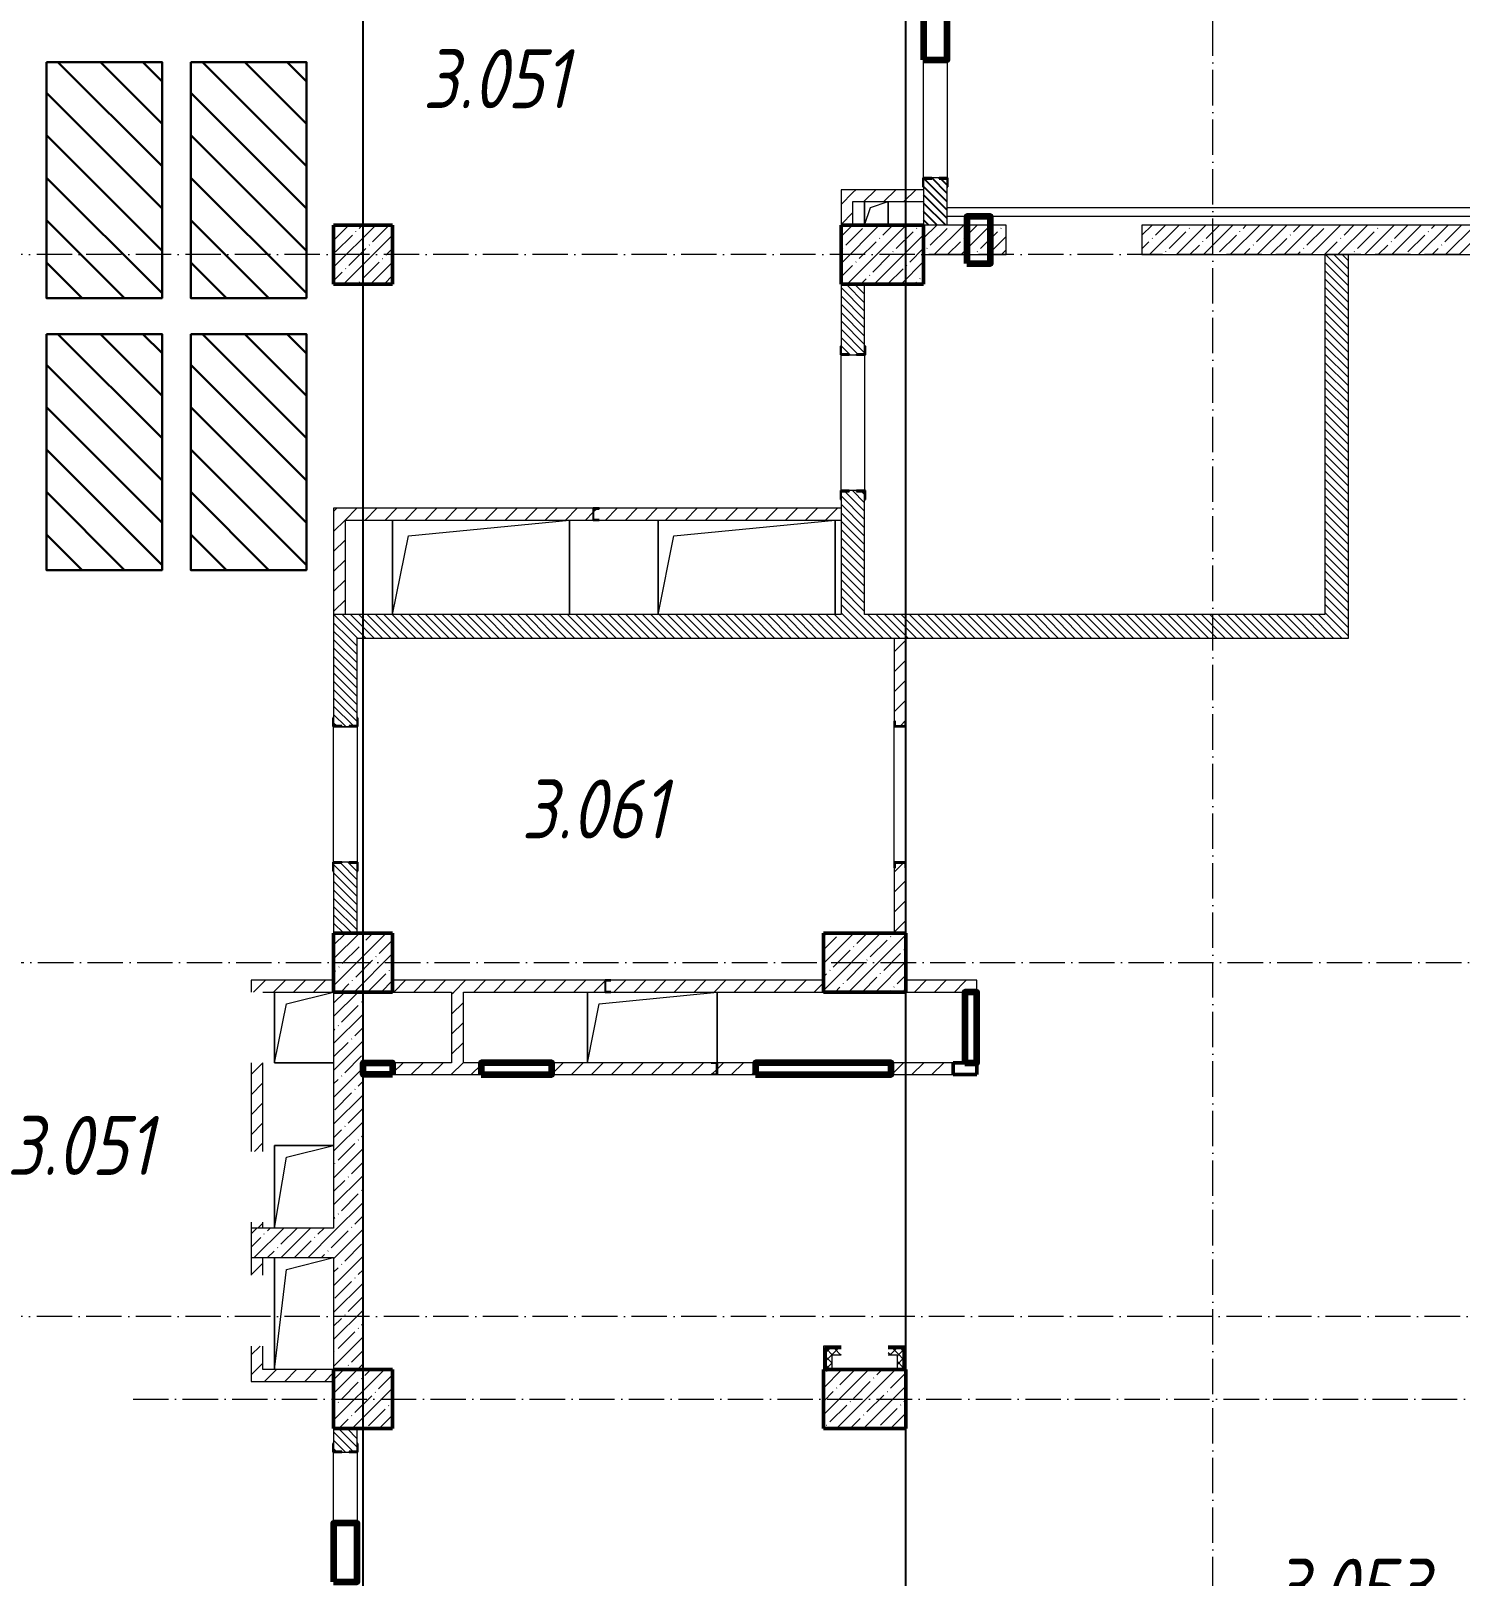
# Model space of a CAD drawing. Header units: millimetres. Extents: x -356862 to 418287, y 0 to 839748.
# Drawn here: x 149463 to 161575, y 480297 to 493393 of the extents above; entities that cross this region are included whole.
import ezdxf

# ---------------------------------------------------------------- set-up
doc = ezdxf.new("R2010")
doc.units = ezdxf.units.MM
doc.linetypes.add('50_200_ШТРИХ_1Т_ш5_п1_п1_', pattern=[700, 500, -100, 0, -100])
for name, color, linetype, lineweight in [('0) строит. леса', 20, 'Continuous', 30), ('9.7) Заделка 956 шт', 6, 'Continuous', 158), ('A-DETL-____-OTLN-4', 7, 'Continuous', 18), ('A-FLOR-____-OTLN', 7, 'Continuous', 9), ('A-GENM-____-MCUT', 7, 'Continuous', 25), ('A-GENM-____-OTLN', 7, 'Continuous', 9), ('A-GENM-____-OTLN-1', 7, 'Continuous', 25), ('A-WALL-____-MCUT-1', 7, 'Continuous', 9), ('A-WALL-____-MCUT-2', 7, 'Continuous', 50), ('A-WALL-____-MCUT-3', 7, 'Continuous', 9), ('A-WALL-____-PATT-1', 7, 'Continuous', 9), ('A-WALL-FNSH-MCUT-1', 7, 'Continuous', 9), ('I-WALL-____-OTLN', 7, 'Continuous', 9), ('S-COLS-____-MCUT', 7, 'Continuous', 50), ('S-COLS-____-OTLN', 7, 'Continuous', 9), ('S-GRID-____-OTLN-1', 7, '50_200_ШТРИХ_1Т_ш5_п1_п1_', 9), ('Марки помещений', 7, 'Continuous', 9)]:
    doc.layers.add(name, color=color, linetype=linetype, lineweight=lineweight)
doc.layers.add('A-WALL-____-PATT-3', color=9, linetype='Continuous', lineweight=9, true_color=0x808080)
doc.styles.add('ISOCPEUR_I_2', font='isocpeui.ttf', dxfattribs={"width": 0.85, "height": 2.3})
pattern_1 = [(45, (142429.06, 459015.94), (-114.04925, 114.04925), []), (45, (142543.1, 459015.94), (-114.04925, 114.04925), [201.612, -40.322, 3.353, -36.97])]
pattern_2 = [(135, (142429.057, 459015.94), (-35.35534, -35.35534), [])]
pattern_3 = [(45, (142429.06, 459015.94), (-84.8528, 84.8528), [])]
pattern_4 = [(45, (142429.057, 459015.94), (-35.35534, 35.35534), []), (135, (142429.057, 459015.94), (-35.35534, -35.35534), [])]

# ---------------------------------------------------------------- blocks, each defined once
blk = doc.blocks.new('BSC_Колонна _Прямоугольная - 500х500-25976076-АР1_План отверстий 3 этажа в осях 1-64_А-ГГ')
at = {"layer": 'S-COLS-____-OTLN'}
h = blk.add_hatch(dxfattribs=at)
h.set_pattern_fill('FP_39', color=256, style=0, pattern_type=2)
h.set_pattern_definition([(45, (-9850, -32481.04), (-114.04925, 114.04925), []), (45, (-9735.95, -32481.04), (-114.04925, 114.04925), [201.613, -40.323, 3.353, -36.97])])
h.paths.add_polyline_path([(-250, -250), (250, -250), (250, 250), (-250, 250)], flags=0)
at = {"layer": 'S-COLS-____-MCUT'}
for p, q in [((250, 250), (-250, 250)), ((-250, 250), (-250, -250)), ((250, -250), (250, 250)), ((-250, -250), (250, -250))]:
    blk.add_line(p, q, dxfattribs=at)
blk = doc.blocks.new('BSC_Колонна _Прямоугольная - 500х500-V7-АР1_План отверстий 3 этажа в осях 1-64_А-ГГ')
at = {"layer": 'S-COLS-____-OTLN'}
h = blk.add_hatch(dxfattribs=at)
h.set_pattern_fill('FP_41', color=256, style=0, pattern_type=2)
h.set_pattern_definition([(45, (-9850, -26481.04), (-114.04925, 114.04925), []), (45, (-9735.95, -26481.04), (-114.04925, 114.04925), [201.613, -40.323, 3.353, -36.97])])
h.paths.add_polyline_path([(-250, -250), (250, -250), (250, 250), (-250, 250)], flags=0)
at = {"layer": 'S-COLS-____-MCUT'}
for p, q in [((250, 250), (-250, 250)), ((-250, 250), (-250, -250)), ((250, -250), (250, 250)), ((-250, -250), (250, -250))]:
    blk.add_line(p, q, dxfattribs=at)
blk = doc.blocks.new('BSC_Колонна _Прямоугольная - 500х700-V9-АР1_План отверстий 3 этажа в осях 1-64_А-ГГ')
at = {"layer": 'S-COLS-____-OTLN'}
h = blk.add_hatch(dxfattribs=at)
h.set_pattern_fill('FP_43', color=256, style=0, pattern_type=2)
h.set_pattern_definition([(315, (-32481.04, 14250), (114.04925, 114.04925), []), (315, (-32481.04, 14135.95), (114.04925, 114.04925), [201.613, -40.323, 3.353, -36.97])])
h.paths.add_polyline_path([(-250, 350), (-250, -350), (250, -350), (250, 350)], flags=0)
at = {"layer": 'S-COLS-____-MCUT'}
for p, q in [((250, 350), (-250, 350)), ((-250, 350), (-250, -350)), ((250, -350), (250, 350)), ((-250, -350), (250, -350))]:
    blk.add_line(p, q, dxfattribs=at)
blk = doc.blocks.new('BSC_Колонна _Прямоугольная - 500х700-V10-АР1_План отверстий 3 этажа в осях 1-64_А-ГГ')
at = {"layer": 'S-COLS-____-OTLN'}
h = blk.add_hatch(dxfattribs=at)
h.set_pattern_fill('FP_44', color=256, style=0, pattern_type=2)
h.set_pattern_definition([(315, (-22781.04, 14100), (114.0493, 114.0493), []), (315, (-22781.04, 13985.95), (114.0493, 114.0493), [201.613, -40.323, 3.353, -36.97])])
h.paths.add_polyline_path([(-250, 350), (-250, -350), (250, -350), (250, 350)], flags=0)
at = {"layer": 'S-COLS-____-MCUT'}
for p, q in [((250, 350), (-250, 350)), ((-250, 350), (-250, -350)), ((250, -350), (250, 350)), ((-250, -350), (250, -350))]:
    blk.add_line(p, q, dxfattribs=at)
blk = doc.blocks.new('BSC_Колонна _Прямоугольная - 500х700-V11-АР1_План отверстий 3 этажа в осях 1-64_А-ГГ')
at = {"layer": 'S-COLS-____-OTLN'}
h = blk.add_hatch(dxfattribs=at)
h.set_pattern_fill('FP_45', color=256, style=0, pattern_type=2)
h.set_pattern_definition([(315, (-26481.04, 14100), (114.04925, 114.04925), []), (315, (-26481.04, 13985.95), (114.04925, 114.04925), [201.613, -40.323, 3.353, -36.97])])
h.paths.add_polyline_path([(-250, 350), (-250, -350), (250, -350), (250, 350)], flags=0)
at = {"layer": 'S-COLS-____-MCUT'}
for p, q in [((250, 350), (-250, 350)), ((-250, 350), (-250, -350)), ((250, -350), (250, 350)), ((-250, -350), (250, -350))]:
    blk.add_line(p, q, dxfattribs=at)
blk = doc.blocks.new('154_Стойка_СКБ_Швеллер - СМ-2180_100-28318692-АР1_План отверстий 3 этажа в осях 1-64_А-ГГ')
at = {"layer": 'A-GENM-____-MCUT'}
for p, q in [((171, 50), (125, 50)), ((125, 50), (125, -50)), ((129.5, 42.4), (171, 42.4)), ((129.5, -42.4), (129.5, 42.4)), ((171, 42.4), (171, 50)), ((125, -50), (171, -50)), ((171, -42.4), (129.5, -42.4)), ((171, -50), (171, -42.4))]:
    blk.add_line(p, q, dxfattribs=at)
blk = doc.blocks.new('154_Фахверк_СКБ_Швеллер - Тип_100_3960-28494444-АР1_План отверстий 3 этажа в осях 1-64_А-ГГ')
at = {"layer": 'A-GENM-____-MCUT'}
for p, q in [((125, 50), (175, 50)), ((125, -50), (125, 50)), ((128, 47), (128, -47)), ((175, 47), (128, 47)), ((175, 50), (175, 47)), ((175, -50), (125, -50)), ((128, -47), (175, -47)), ((175, -47), (175, -50))]:
    blk.add_line(p, q, dxfattribs=at)
blk = doc.blocks.new('154_Фахверк_СКБ_Швеллер - Тип_100_3380-28551448-АР1_План отверстий 3 этажа в осях 1-64_А-ГГ')
at = {"layer": 'A-GENM-____-MCUT'}
for p, q in [((175, 50), (125, 50)), ((125, 50), (125, -50)), ((128, 47), (175, 47)), ((128, -47), (128, 47)), ((175, 47), (175, 50)), ((125, -50), (175, -50)), ((175, -47), (128, -47)), ((175, -50), (175, -47))]:
    blk.add_line(p, q, dxfattribs=at)
blk = doc.blocks.new('154_Стойка_СКБ_Уголок - СМ-2180_200-28268025-АР1_План отверстий 3 этажа в осях 1-64_А-ГГ')
at = {"layer": 'A-GENM-____-MCUT'}
for p, q in [((125, 156), (125, 81)), ((200, 156), (125, 156)), ((131, 81), (131, 150)), ((131, 150), (200, 150)), ((200, 150), (200, 156)), ((125, 81), (131, 81)), ((131, 19), (125, 19)), ((125, 19), (125, -56)), ((131, -50), (131, 19)), ((125, -56), (200, -56)), ((200, -50), (131, -50)), ((200, -56), (200, -50))]:
    blk.add_line(p, q, dxfattribs=at)
blk = doc.blocks.new('Стойка_Влож_Полоса боковая - Полоса-V165-АР1_План отверстий 3 этажа в осях 1-64_А-ГГ')
at = {"layer": 'A-GENM-____-OTLN'}
for p, q in [((-5, 60), (0, 60)), ((-5, -60), (-5, 60)), ((0, -60), (-5, -60))]:
    blk.add_line(p, q, dxfattribs=at)
blk = doc.blocks.new('Фахверк_СКБ_Уголок - 200_3960-28268576-АР1_План отверстий 3 этажа в осях 1-64_А-ГГ')
at = {"layer": 'A-GENM-____-MCUT'}
for p, q in [((200, 156), (125, 156)), ((125, 156), (125, 81)), ((131, 81), (131, 150)), ((131, 150), (200, 150)), ((200, 150), (200, 156)), ((125, 81), (131, 81)), ((131, 19), (125, 19)), ((125, 19), (125, -56)), ((131, -50), (131, 19)), ((125, -56), (200, -56)), ((200, -50), (131, -50)), ((200, -56), (200, -50))]:
    blk.add_line(p, q, dxfattribs=at)
blk = doc.blocks.new('154_Фахверк_СКБ_Швеллер - Тип_100_3960-28318856-АР1_План отверстий 3 этажа в осях 1-64_А-ГГ')
at = {"layer": 'A-GENM-____-MCUT'}
for p, q in [((175, 50), (125, 50)), ((125, 50), (125, -50)), ((128, 47), (175, 47)), ((128, -47), (128, 47)), ((175, 47), (175, 50)), ((125, -50), (175, -50)), ((175, -47), (128, -47)), ((175, -50), (175, -47))]:
    blk.add_line(p, q, dxfattribs=at)
blk = doc.blocks.new('AR_Отверстие прямоугольное _в плите_ - AR_Отверстие прямоугольное _в плите_-30552824-АР1_План отверстий 3 этажа в осях 1-64_А-ГГ')
at = {"layer": 'A-GENM-____-OTLN'}
for p, q in [((250, 350), (-250, 350)), ((-250, 350), (-250, -350)), ((-150, 250), (250, 350)), ((-250, -350), (-150, 250))]:
    blk.add_line(p, q, dxfattribs=at)
blk = doc.blocks.new('AR_Отверстие прямоугольное _в плите_ - AR_Отверстие прямоугольное _в плите_-30552826-АР1_План отверстий 3 этажа в осях 1-64_А-ГГ')
at = {"layer": 'A-GENM-____-OTLN'}
for p, q in [((-250, 475), (-250, -475)), ((-150, 375), (250, 475)), ((-250, -475), (-150, 375))]:
    blk.add_line(p, q, dxfattribs=at)
blk = doc.blocks.new('AR_Отверстие прямоугольное _в плите_ - AR_Отверстие прямоугольное _в плите_-V202-АР1_План отверстий 3 этажа в осях 1-64_А-ГГ')
at = {"layer": 'A-GENM-____-OTLN'}
for p, q in [((-100, 100), (-100, -100)), ((-100, -100), (-50, 50)), ((-50, 50), (100, 100)), ((100, -100), (100, 100))]:
    blk.add_line(p, q, dxfattribs=at)
blk = doc.blocks.new('AR_Отверстие прямоугольное _в плите_ - AR_Отверстие прямоугольное _в плите_-30552682-АР1_План отверстий 3 этажа в осях 1-64_А-ГГ')
at = {"layer": 'A-GENM-____-OTLN'}
for p, q in [((-550, 300), (-550, -300)), ((-450, 200), (550, 300)), ((550, -300), (550, 300)), ((-550, -300), (-450, 200))]:
    blk.add_line(p, q, dxfattribs=at)
blk = doc.blocks.new('AR_Отверстие прямоугольное _в плите_ - AR_Отверстие прямоугольное _в плите_-30552698-АР1_План отверстий 3 этажа в осях 1-64_А-ГГ')
at = {"layer": 'A-GENM-____-OTLN'}
for p, q in [((-250, 300), (-250, -300)), ((-150, 200), (250, 300)), ((-250, -300), (-150, 200)), ((-250, -300), (250, -300))]:
    blk.add_line(p, q, dxfattribs=at)
blk = doc.blocks.new('AR_Отверстие прямоугольное _в плите_ - AR_Отверстие прямоугольное _в плите_-30552723-АР1_План отверстий 3 этажа в осях 1-64_А-ГГ')
at = {"layer": 'A-GENM-____-OTLN'}
for p, q in [((-750, 400), (-750, -400)), ((-617, 267), (750, 400)), ((750, -400), (750, 400)), ((-750, -400), (-617, 267))]:
    blk.add_line(p, q, dxfattribs=at)
blk = doc.blocks.new('BSC_Колонна _Прямоугольная1 - 200х100 _металл_-V219-АР1_План отверстий 3 этажа в осях 1-64_А-ГГ')
at = {"layer": 'S-COLS-____-MCUT'}
for p, q in [((0, 50), (-100, 50)), ((-100, 50), (-100, -50)), ((100, -50), (100, 50)), ((-100, -50), (100, -50))]:
    blk.add_line(p, q, dxfattribs=at)

msp = doc.modelspace()

# ---------------------------------------------------------------- hatches: boundary and pattern name
h = msp.add_hatch()
h.set_pattern_fill('FP_6', color=256, style=0, pattern_type=2)
h.set_pattern_definition(pattern_2)
h.paths.add_polyline_path([(157029.0567, 491746.983), (157229.0567, 491746.983), (157229.0567, 492140.983), (157160.0567, 492140.983), (157160.0567, 492146.983), (157098.0567, 492146.983), (157098.0567, 492140.983), (157029.0567, 492140.983), (157029.0567, 492071.983)], flags=0)
h.paths.add_polyline_path([(157160.0567, 493846.983), (157160.0567, 493852.983), (157229.0567, 493852.983), (157229.0567, 500196.983), (157029.0567, 500196.983), (157029.2457, 493852.983), (157098.0567, 493852.983), (157098.0567, 493846.983)], flags=0)
at = {"layer": '0) строит. леса'}
h = msp.add_hatch(dxfattribs=at)
h.set_pattern_fill('ANSI31', color=256, scale=80, angle=-90)
h.set_pattern_definition([(315, (295612.78, 492688.5), (179.60512, 179.60512), [])])
h.paths.add_polyline_path([(149594.2786, 493128.7338), (149594.2786, 491128.7338), (150574.2786, 491128.7338), (150574.2786, 493128.7338)])
h = msp.add_hatch(dxfattribs=at)
h.set_pattern_fill('ANSI31', color=256, scale=80, angle=-90)
h.set_pattern_definition([(315, (296836.9, 492688.5), (179.60512, 179.60512), [])])
h.paths.add_polyline_path([(150818.4136, 493128.7338), (150818.4136, 491128.7338), (151798.4136, 491128.7338), (151798.4136, 493128.7338)])
h = msp.add_hatch(dxfattribs=at)
h.set_pattern_fill('ANSI31', color=256, scale=80, angle=-90)
h.set_pattern_definition([(315, (295612.78, 490383.6), (179.60512, 179.60512), [])])
h.paths.add_polyline_path([(149594.2786, 490823.8287), (149594.2786, 488823.8287), (150574.2786, 488823.8287), (150574.2786, 490823.8287)])
h = msp.add_hatch(dxfattribs=at)
h.set_pattern_fill('ANSI31', color=256, scale=80, angle=-90)
h.set_pattern_definition([(315, (296836.9, 490383.6), (179.60512, 179.60512), [])])
h.paths.add_polyline_path([(150818.4136, 490823.8287), (150818.4136, 488823.8287), (151798.4136, 488823.8287), (151798.4136, 490823.8287)])
at = {"layer": 'A-WALL-____-PATT-1'}
h = msp.add_hatch(dxfattribs=at)
h.set_pattern_fill('FP_4', color=256, style=0, pattern_type=2)
h.set_pattern_definition(pattern_3)
h.paths.add_polyline_path([(156429.0567, 491746.983), (156429.0567, 492046.983), (156329.0567, 492046.983), (156329.0567, 491746.983)], flags=0)
h = msp.add_hatch(dxfattribs=at)
h.set_pattern_fill('FP_4', color=256, style=0, pattern_type=2)
h.set_pattern_definition(pattern_3)
h.paths.add_polyline_path([(157029.0567, 491946.983), (157029.0567, 492046.983), (156429.0567, 492046.983), (156429.0567, 491946.983), (156555.0941, 491946.983)], flags=0)
h = msp.add_hatch(dxfattribs=at)
h.set_pattern_fill('FP_38', color=256, style=0, pattern_type=2)
h.set_pattern_definition(pattern_1)
h.paths.add_polyline_path([(165279.0567, 491496.983), (165279.0567, 491746.983), (158879.0567, 491746.983), (158879.0567, 491496.983), (163624.9513, 491496.983)], flags=0)
h.paths.add_polyline_path([(157729.0567, 491496.983), (157729.0567, 491746.983), (157029.0567, 491746.983), (157029.0567, 491496.983)], flags=0)
h = msp.add_hatch(dxfattribs=at)
h.set_pattern_fill('FP_6', color=256, style=0, pattern_type=2)
h.set_pattern_definition(pattern_2)
h.paths.add_polyline_path([(160629.0567, 488446.983), (160629.0567, 491496.983), (160429.0567, 491496.983), (160429.0567, 488446.983)], flags=0)
h = msp.add_hatch(dxfattribs=at)
h.set_pattern_fill('FP_6', color=256, style=0, pattern_type=2)
h.set_pattern_definition(pattern_2)
h.paths.add_polyline_path([(156460.0567, 488446.983), (156529.0567, 488446.983), (156527.9139, 489490.983), (156460.0567, 489490.983), (156460.0567, 489496.983), (156398.0567, 489496.983), (156398.0567, 489490.983), (156329.0567, 489490.983), (156329.0567, 488446.983)], flags=0)
h.paths.add_polyline_path([(156398.0567, 490646.983), (156460.0567, 490646.983), (156460.0567, 490652.983), (156529.0567, 490652.983), (156529.0567, 491246.983), (156329.0567, 491246.983), (156329.0567, 490652.983), (156398.0567, 490652.983)], flags=0)
h = msp.add_hatch(dxfattribs=at)
h.set_pattern_fill('FP_4', color=256, style=0, pattern_type=2)
h.set_pattern_definition(pattern_3)
h.paths.add_polyline_path([(153020.1656, 489246.983), (154229.0567, 489246.983), (154229.0567, 489346.983), (152029.0567, 489346.983), (152029.0567, 489246.983), (152129.0567, 489246.983)], flags=0)
h.paths.add_polyline_path([(154787.6298, 489246.983), (156329.0567, 489246.983), (156329.0567, 489346.983), (154279.0567, 489346.983), (154279.0567, 489343.983), (154232.0567, 489343.983), (154232.0567, 489249.983), (154279.0567, 489249.983), (154279.0567, 489246.983)], flags=0)
h = msp.add_hatch(dxfattribs=at)
h.set_pattern_fill('FP_4', color=256, style=0, pattern_type=2)
h.set_pattern_definition(pattern_3)
h.paths.add_polyline_path([(152129.0567, 488446.983), (152129.0567, 489246.983), (152029.0567, 489246.983), (152029.0567, 488446.983)], flags=0)
h = msp.add_hatch(dxfattribs=at)
h.set_pattern_fill('FP_6', color=256, style=0, pattern_type=2)
h.set_pattern_definition(pattern_2)
h.paths.add_polyline_path([(160629.0567, 488246.983), (160629.0567, 488446.983), (152029.0567, 488446.983), (152029.0567, 488246.983), (160090.0227, 488246.983)], flags=0)
h = msp.add_hatch(dxfattribs=at)
h.set_pattern_fill('FP_6', color=256, style=0, pattern_type=2)
h.set_pattern_definition(pattern_2)
h.paths.add_polyline_path([(152029.0567, 485746.983), (152229.0567, 485746.983), (152229.0567, 486340.983), (152160.0567, 486340.983), (152160.0567, 486346.983), (152098.0567, 486346.983), (152098.0567, 486340.983), (152029.0567, 486340.983), (152029.0567, 486271.983)], flags=0)
h.paths.add_polyline_path([(152160.0567, 487496.983), (152160.0567, 487502.983), (152229.0567, 487502.983), (152229.0567, 488246.983), (152029.0567, 488246.983), (152029.0567, 487502.983), (152098.0567, 487502.983), (152098.0567, 487496.983)], flags=0)
h = msp.add_hatch(dxfattribs=at)
h.set_pattern_fill('FP_4', color=256, style=0, pattern_type=2)
h.set_pattern_definition(pattern_3)
h.paths.add_polyline_path([(156871.4567, 485746.983), (156879.0567, 485746.983), (156879.0567, 486300.983), (156871.4567, 486301.383), (156871.4567, 486342.483), (156786.6567, 486342.483), (156786.6567, 486300.983), (156779.0567, 486300.983), (156779.0567, 485746.983)], flags=0)
h.paths.add_polyline_path([(156871.4567, 487501.483), (156871.4567, 487542.983), (156879.0567, 487542.983), (156879.0567, 488246.983), (156779.0567, 488246.983), (156779.0567, 487542.983), (156786.6567, 487542.983), (156786.6567, 487501.483)], flags=0)
h = msp.add_hatch(dxfattribs=at)
h.set_pattern_fill('FP_4', color=256, style=0, pattern_type=2)
h.set_pattern_definition(pattern_3)
h.paths.add_polyline_path([(151329.0567, 483246.983), (151429.0567, 483246.983), (151429.0567, 483296.983), (151329.0567, 483296.983)], flags=0)
h.paths.add_polyline_path([(151429.0567, 483896.983), (151429.0567, 484646.983), (151329.0567, 484646.983), (151329.0567, 483896.983), (151361.5567, 483896.983)], flags=0)
h.paths.add_polyline_path([(151329.0567, 485246.983), (151429.0567, 485246.983), (151429.0567, 485346.983), (151329.0567, 485346.983)], flags=0)
h = msp.add_hatch(dxfattribs=at)
h.set_pattern_fill('FP_4', color=256, style=0, pattern_type=2)
h.set_pattern_definition(pattern_3)
h.paths.add_polyline_path([(152029.0567, 485246.983), (152029.0567, 485346.983), (151429.0567, 485346.983), (151429.0567, 485246.983)], flags=0)
h = msp.add_hatch(dxfattribs=at)
h.set_pattern_fill('FP_38', color=256, style=0, pattern_type=2)
h.set_pattern_definition(pattern_1)
h.paths.add_polyline_path([(152029.0567, 482046.983), (152279.0567, 482046.983), (152279.0567, 485246.983), (152029.0567, 485246.983), (152029.0567, 482996.983)], flags=0)
h = msp.add_hatch(dxfattribs=at)
h.set_pattern_fill('FP_4', color=256, style=0, pattern_type=2)
h.set_pattern_definition(pattern_3)
h.paths.add_polyline_path([(156179.0567, 485246.983), (156179.0567, 485346.983), (154379.0567, 485346.983), (154379.0567, 485343.983), (154332.0567, 485343.983), (154332.0567, 485249.983), (154379.0567, 485249.983), (154379.0567, 485246.983)], flags=0)
h.paths.add_polyline_path([(153129.0567, 485246.983), (154329.0567, 485246.983), (154329.0567, 485346.983), (152529.0567, 485346.983), (152529.0567, 485246.983), (153029.0567, 485246.983)], flags=0)
h = msp.add_hatch(dxfattribs=at)
h.set_pattern_fill('FP_4', color=256, style=0, pattern_type=2)
h.set_pattern_definition(pattern_3)
h.paths.add_polyline_path([(153129.0567, 484646.983), (153129.0567, 485246.983), (153029.0567, 485246.983), (153029.0567, 484646.983)], flags=0)
h = msp.add_hatch(dxfattribs=at)
h.set_pattern_fill('FP_4', color=256, style=0, pattern_type=2)
h.set_pattern_definition(pattern_3)
h.paths.add_polyline_path([(157379.0567, 485246.983), (157379.0567, 485346.983), (156879.0567, 485346.983), (156879.0567, 485246.983)], flags=0)
h = msp.add_hatch(dxfattribs=at)
h.set_pattern_fill('FP_4', color=256, style=0, pattern_type=2)
h.set_pattern_definition(pattern_3)
h.paths.add_polyline_path([(157479.0567, 485246.983), (157479.0567, 485346.983), (157379.0567, 485346.983), (157379.0567, 485246.983), (157464.771, 485246.983)], flags=0)
h = msp.add_hatch(dxfattribs=at)
h.set_pattern_fill('FP_4', color=256, style=0, pattern_type=2)
h.set_pattern_definition(pattern_3)
h.paths.add_polyline_path([(157279.0567, 484546.983), (157279.0567, 484646.983), (156754.0567, 484646.983), (156754.0567, 484546.983)], flags=0)
h.paths.add_polyline_path([(155279.0567, 484546.983), (155604.0567, 484546.983), (155604.0567, 484646.983), (155279.0567, 484646.983), (155279.0567, 484549.983)], flags=0)
h.paths.add_polyline_path([(155229.0567, 484546.983), (155229.0567, 484549.983), (155276.0567, 484549.983), (155276.0567, 484643.983), (155229.0567, 484643.983), (155229.0567, 484646.983), (153879.0567, 484646.983), (153879.0567, 484546.983)], flags=0)
h.paths.add_polyline_path([(152529.0567, 484546.983), (153279.0567, 484546.983), (153279.0567, 484646.983), (152529.0567, 484646.983), (152529.0567, 484576.3947)], flags=0)
h = msp.add_hatch(dxfattribs=at)
h.set_pattern_fill('FP_38', color=256, style=0, pattern_type=2)
h.set_pattern_definition(pattern_1)
h.paths.add_polyline_path([(152029.0567, 482996.983), (152029.0567, 483246.983), (151329.0567, 483246.983), (151329.0567, 482996.983)], flags=0)
h = msp.add_hatch(dxfattribs=at)
h.set_pattern_fill('FP_4', color=256, style=0, pattern_type=2)
h.set_pattern_definition(pattern_3)
h.paths.add_polyline_path([(151329.0567, 482046.983), (151429.0567, 482046.983), (151429.0567, 482246.983), (151329.0567, 482246.983)], flags=0)
h.paths.add_polyline_path([(151329.0567, 482846.983), (151429.0567, 482846.983), (151429.0567, 482996.983), (151329.0567, 482996.983)], flags=0)
h = msp.add_hatch(dxfattribs=at)
h.set_pattern_fill('FP_4', color=256, style=0, pattern_type=2)
h.set_pattern_definition(pattern_3)
h.paths.add_polyline_path([(152029.0567, 481946.983), (152029.0567, 482046.983), (151329.0567, 482046.983), (151329.0567, 481946.983)], flags=0)
h = msp.add_hatch(dxfattribs=at)
h.set_pattern_fill('FP_6', color=256, style=0, pattern_type=2)
h.set_pattern_definition(pattern_2)
h.paths.add_polyline_path([(152229.0567, 476746.983), (152229.0567, 477396.983), (152029.0567, 477396.983), (152029.0567, 476746.983)], flags=0)
h.paths.add_polyline_path([(152173.8843, 477546.983), (152229.0567, 477546.983), (152229.0567, 477846.983), (152029.0567, 477846.983), (152029.0567, 477546.983)], flags=0)
h.paths.add_polyline_path([(152229.0567, 478096.983), (152229.0567, 479640.983), (152160.0567, 479640.983), (152160.0567, 479646.983), (152098.0567, 479646.983), (152098.0567, 479640.983), (152029.0567, 479640.983), (152029.0567, 478096.983), (152135.9533, 478096.983)], flags=0)
h.paths.add_polyline_path([(152098.0567, 481346.983), (152160.0567, 481346.983), (152160.0567, 481352.983), (152229.0567, 481352.983), (152229.0567, 481546.983), (152029.0567, 481546.983), (152029.0567, 481352.983), (152098.0567, 481352.983)], flags=0)
at = {"layer": 'A-WALL-____-PATT-3'}
h = msp.add_hatch(dxfattribs=at)
h.set_pattern_fill('FP_7', color=256, style=0, pattern_type=2)
h.set_pattern_definition(pattern_4)
h.paths.add_polyline_path([(156854.0567, 482171.983), (156854.0567, 482221.983), (156729.0567, 482221.983), (156729.0567, 482171.983), (156804.0567, 482171.983)], flags=0)
h.paths.add_polyline_path([(156329.0567, 482171.983), (156329.0567, 482221.983), (156204.0567, 482221.983), (156204.0567, 482171.983), (156254.0567, 482171.983)], flags=0)
h = msp.add_hatch(dxfattribs=at)
h.set_pattern_fill('FP_7', color=256, style=0, pattern_type=2)
h.set_pattern_definition(pattern_4)
h.paths.add_polyline_path([(156254.0567, 482046.983), (156254.0567, 482171.983), (156204.0567, 482171.983), (156204.0567, 482046.983)], flags=0)
h = msp.add_hatch(dxfattribs=at)
h.set_pattern_fill('FP_7', color=256, style=0, pattern_type=2)
h.set_pattern_definition(pattern_4)
h.paths.add_polyline_path([(156854.0567, 482046.983), (156854.0567, 482171.983), (156804.0567, 482171.983), (156804.0567, 482046.983)], flags=0)
at = {"layer": 'S-COLS-____-OTLN'}
h = msp.add_hatch(dxfattribs=at)
h.set_pattern_fill('FP_38', color=256, style=0, pattern_type=2)
h.set_pattern_definition(pattern_1)
h.paths.add_polyline_path([(152029.0567, 481546.983), (152529.0567, 481546.983), (152529.0567, 482046.983), (152029.0567, 482046.983)], flags=0)

# ---------------------------------------------------------------- linework, layer by layer
at = {"color": 251, "ltscale": 0.6, "true_color": 0x636466}
for p, q in [((152279.0567, 454533.3346), (152279.0567, 508896.9006)), ((156879.0567, 454533.3346), (156879.0567, 508896.9006))]:
    msp.add_line(p, q, dxfattribs=at)
at = {"layer": '0) строит. леса'}
for points in [[(149594.2786, 493128.7338), (149594.2786, 491128.7338), (150574.2786, 491128.7338), (150574.2786, 493128.7338)], [(150818.4136, 493128.7338), (150818.4136, 491128.7338), (151798.4136, 491128.7338), (151798.4136, 493128.7338)], [(149594.2786, 490823.8287), (149594.2786, 488823.8287), (150574.2786, 488823.8287), (150574.2786, 490823.8287)], [(150818.4136, 490823.8287), (150818.4136, 488823.8287), (151798.4136, 488823.8287), (151798.4136, 490823.8287)]]:
    msp.add_lwpolyline(points, close=True, dxfattribs=at)
at = {"layer": '9.7) Заделка 956 шт'}
for points in [[(157029.0567, 493146.983), (157229.0567, 493146.983), (157229.0567, 493546.983), (157029.0567, 493546.983)], [(157395.0296, 491421.8193), (157595.0296, 491421.8193), (157595.0296, 491821.8193), (157395.0296, 491821.8193)], [(157379.0567, 484646.983), (157479.0567, 484646.983), (157479.0567, 485246.983), (157379.0567, 485246.983)], [(152529.0567, 484546.983), (152279.0567, 484546.983), (152279.0567, 484646.983), (152529.0567, 484646.983)], [(153279.0567, 484546.983), (153879.0567, 484546.983), (153879.0567, 484646.983), (153279.0567, 484646.983)], [(155604.0567, 484546.983), (156754.0567, 484546.983), (156754.0567, 484646.983), (155604.0567, 484646.983)], [(152029.0567, 480246.983), (152229.0567, 480246.983), (152229.0567, 480746.983), (152029.0567, 480746.983)]]:
    msp.add_lwpolyline(points, close=True, dxfattribs=at)
at = {"layer": 'A-DETL-____-OTLN-4'}
for p, q in [((157229.0567, 491896.983), (164979.0567, 491896.983)), ((157229.0567, 491821.983), (164904.0567, 491821.983))]:
    msp.add_line(p, q, dxfattribs=at)
at = {"layer": 'A-FLOR-____-OTLN'}
for p, q in [((156529.0567, 491746.983), (156529.0567, 491946.983)), ((156729.0567, 491946.983), (156729.0567, 491746.983)), ((152529.0567, 488446.983), (152529.0567, 489246.983)), ((154029.0567, 489246.983), (154029.0567, 488446.983)), ((154779.0567, 488446.983), (154779.0567, 489246.983)), ((156279.0567, 489246.983), (156279.0567, 488446.983)), ((151529.0567, 484646.983), (151529.0567, 485246.983)), ((154179.0567, 484646.983), (154179.0567, 485246.983)), ((155279.0567, 485246.983), (155279.0567, 484646.983)), ((152029.0567, 484646.983), (151529.0567, 484646.983)), ((151529.0567, 483946.7289), (152029.0567, 483946.7289)), ((151529.0567, 483246.983), (151529.0567, 483946.7289)), ((151529.0567, 482046.983), (151529.0567, 482996.983))]:
    msp.add_line(p, q, dxfattribs=at)
at = {"layer": 'A-WALL-____-MCUT-1'}
for p, q in [((157729.0567, 491746.983), (157029.0567, 491746.983)), ((157729.0567, 491496.983), (157729.0567, 491746.983)), ((165279.0567, 491746.983), (158879.0567, 491746.983)), ((158879.0567, 491746.983), (158879.0567, 491496.983)), ((157029.0567, 491496.983), (157729.0567, 491496.983)), ((158879.0567, 491496.983), (165279.0567, 491496.983)), ((152029.0567, 485246.983), (152029.0567, 483246.983)), ((152279.0567, 484646.983), (152279.0567, 485246.983)), ((152279.0567, 482046.983), (152279.0567, 484546.983)), ((152029.0567, 483246.983), (151329.0567, 483246.983)), ((151329.0567, 483246.983), (151329.0567, 482996.983)), ((151329.0567, 482996.983), (152029.0567, 482996.983)), ((152029.0567, 482996.983), (152029.0567, 482046.983)), ((152029.0567, 482046.983), (152279.0567, 482046.983))]:
    msp.add_line(p, q, dxfattribs=at)
at = {"layer": 'A-WALL-____-MCUT-2'}
for p, q in [((156329.0567, 482234.483), (156191.5567, 482234.483)), ((156191.5567, 482234.483), (156191.5567, 482046.983)), ((156866.5567, 482234.483), (156729.0567, 482234.483)), ((156866.5567, 482234.483), (156866.5567, 482046.983))]:
    msp.add_line(p, q, dxfattribs=at)
at = {"layer": 'A-WALL-____-MCUT-3'}
for p, q in [((157029.0567, 492071.983), (157029.0567, 491746.983)), ((157160.0567, 492146.983), (157098.0567, 492146.983)), ((157229.0567, 491746.983), (157229.0567, 492071.983)), ((160429.0567, 491496.983), (160429.0567, 488446.983)), ((160629.0567, 488246.983), (160629.0567, 491496.983)), ((156329.0567, 491246.983), (156329.0567, 490721.983)), ((156529.0567, 490721.983), (156529.0567, 491246.983)), ((156398.0567, 490646.983), (156460.0567, 490646.983)), ((156329.0567, 489421.983), (156329.0567, 488446.983)), ((156460.0567, 489496.983), (156398.0567, 489496.983)), ((156529.0567, 488446.983), (156529.0567, 489421.983)), ((156329.0567, 488446.983), (152029.0567, 488446.983)), ((152029.0567, 488446.983), (152029.0567, 487571.983)), ((160429.0567, 488446.983), (156529.0567, 488446.983)), ((152229.0567, 488246.983), (160629.0567, 488246.983)), ((152229.0567, 487571.983), (152229.0567, 488246.983)), ((152098.0567, 487496.983), (152160.0567, 487496.983)), ((152160.0567, 486346.983), (152098.0567, 486346.983)), ((152029.0567, 486271.983), (152029.0567, 485746.983)), ((152229.0567, 485746.983), (152229.0567, 486271.983)), ((156329.0567, 482221.983), (156204.0567, 482221.983)), ((156204.0567, 482221.983), (156204.0567, 482046.983)), ((156854.0567, 482221.983), (156729.0567, 482221.983)), ((156854.0567, 482221.983), (156854.0567, 482046.983)), ((156254.0567, 482171.983), (156329.0567, 482171.983)), ((156254.0567, 482046.983), (156254.0567, 482171.983)), ((156729.0567, 482171.983), (156804.0567, 482171.983)), ((156804.0567, 482171.983), (156804.0567, 482046.983)), ((152029.0567, 481546.983), (152029.0567, 481421.983)), ((152229.0567, 481546.983), (152029.0567, 481546.983)), ((152229.0567, 481421.983), (152229.0567, 481546.983)), ((152098.0567, 481346.983), (152160.0567, 481346.983))]:
    msp.add_line(p, q, dxfattribs=at)
at = {"layer": 'A-WALL-FNSH-MCUT-1'}
for p, q in [((156329.0567, 492046.983), (156329.0567, 491746.983)), ((157029.0567, 492046.983), (156329.0567, 492046.983)), ((156429.0567, 491746.983), (156429.0567, 491946.983)), ((156429.0567, 491946.983), (157029.0567, 491946.983)), ((154229.0567, 489346.983), (152029.0567, 489346.983)), ((152029.0567, 489346.983), (152029.0567, 488446.983)), ((156329.0567, 489346.983), (154279.0567, 489346.983)), ((152129.0567, 489246.983), (154229.0567, 489246.983)), ((152129.0567, 488446.983), (152129.0567, 489246.983)), ((154279.0567, 489246.983), (156329.0567, 489246.983)), ((156779.0567, 488246.983), (156779.0567, 487542.983)), ((156879.0567, 487542.983), (156879.0567, 488246.983)), ((156779.0567, 486300.983), (156779.0567, 485746.983)), ((156879.0567, 485746.983), (156879.0567, 486300.983)), ((151329.0567, 485346.983), (151329.0567, 485246.983)), ((152029.0567, 485346.983), (151329.0567, 485346.983)), ((151429.0567, 485246.983), (152029.0567, 485246.983)), ((154329.0567, 485346.983), (152529.0567, 485346.983)), ((152529.0567, 485246.983), (153029.0567, 485246.983)), ((153029.0567, 485246.983), (153029.0567, 484646.983)), ((153129.0567, 485246.983), (154329.0567, 485246.983)), ((153129.0567, 484646.983), (153129.0567, 485246.983)), ((156179.0567, 485346.983), (154379.0567, 485346.983)), ((154379.0567, 485246.983), (156179.0567, 485246.983)), ((157479.0567, 485346.983), (156879.0567, 485346.983)), ((156879.0567, 485246.983), (157379.0567, 485246.983)), ((157479.0567, 485246.983), (157479.0567, 485346.983)), ((151329.0567, 484646.983), (151329.0567, 483896.983)), ((151429.0567, 483896.983), (151429.0567, 484646.983)), ((153029.0567, 484646.983), (152529.0567, 484646.983)), ((153279.0567, 484646.983), (153129.0567, 484646.983)), ((155229.0567, 484646.983), (153879.0567, 484646.983)), ((155604.0567, 484646.983), (155279.0567, 484646.983)), ((157279.0567, 484646.983), (156754.0567, 484646.983)), ((152529.0567, 484546.983), (153279.0567, 484546.983)), ((153879.0567, 484546.983), (155229.0567, 484546.983)), ((155279.0567, 484546.983), (155604.0567, 484546.983)), ((156754.0567, 484546.983), (157279.0567, 484546.983)), ((151329.0567, 483296.983), (151329.0567, 483246.983)), ((151429.0567, 483246.983), (151429.0567, 483296.983)), ((151329.0567, 482996.983), (151329.0567, 482846.983)), ((151429.0567, 482846.983), (151429.0567, 482996.983)), ((151329.0567, 482246.983), (151329.0567, 481946.983)), ((151429.0567, 482046.983), (151429.0567, 482246.983)), ((156329.0567, 482246.983), (156179.0567, 482246.983)), ((156179.0567, 482246.983), (156179.0567, 482046.983)), ((156879.0567, 482246.983), (156729.0567, 482246.983)), ((156879.0567, 482046.983), (156879.0567, 482246.983)), ((152029.0567, 482046.983), (151429.0567, 482046.983)), ((152029.0567, 481946.983), (152029.0567, 482046.983)), ((151329.0567, 481946.983), (152029.0567, 481946.983))]:
    msp.add_line(p, q, dxfattribs=at)
at = {"layer": 'I-WALL-____-OTLN'}
for p, q in [((157029.0567, 492146.983), (157029.0567, 493146.983)), ((157229.0567, 493146.983), (157229.0567, 492146.983)), ((156329.0567, 489496.983), (156329.0567, 490646.983)), ((156529.0567, 490646.983), (156529.0567, 489496.983)), ((152029.0567, 486346.983), (152029.0567, 487496.983)), ((152229.0567, 487496.983), (152229.0567, 486346.983)), ((156779.0567, 486346.983), (156779.0567, 487496.983)), ((156879.0567, 487496.983), (156879.0567, 486346.983)), ((152029.0567, 480746.983), (152029.0567, 481346.983)), ((152229.0567, 481346.983), (152229.0567, 480746.983))]:
    msp.add_line(p, q, dxfattribs=at)
at = {"layer": 'S-COLS-____-MCUT'}
for p, q in [((152529.0567, 482046.983), (152029.0567, 482046.983)), ((152029.0567, 482046.983), (152029.0567, 481546.983)), ((152529.0567, 481546.983), (152529.0567, 482046.983)), ((152029.0567, 481546.983), (152529.0567, 481546.983))]:
    msp.add_line(p, q, dxfattribs=at)
at = {"layer": 'S-GRID-____-OTLN-1', "color": 251, "ltscale": 0.6, "true_color": 0x636466}
for p, q in [((159479.0567, 454533.3346), (159479.0567, 508896.9006)), ((169136.7959, 491496.983), (137760.2865, 491496.983)), ((137760.2865, 485496.983), (169136.7959, 485496.983)), ((169136.7959, 482496.983), (137760.2865, 482496.983)), ((150329.0567, 481796.983), (169136.7959, 481796.983))]:
    msp.add_line(p, q, dxfattribs=at)

# ---------------------------------------------------------------- block references
at = {"layer": 'A-GENM-____-OTLN'}
for name, p in [('AR_Отверстие прямоугольное _в плите_ - AR_Отверстие прямоугольное _в плите_-V202-АР1_План отверстий 3 этажа в осях 1-64_А-ГГ', (156629.0567, 491846.983)), ('AR_Отверстие прямоугольное _в плите_ - AR_Отверстие прямоугольное _в плите_-30552723-АР1_План отверстий 3 этажа в осях 1-64_А-ГГ', (153279.0567, 488846.983)), ('AR_Отверстие прямоугольное _в плите_ - AR_Отверстие прямоугольное _в плите_-30552723-АР1_План отверстий 3 этажа в осях 1-64_А-ГГ', (155529.0567, 488846.983)), ('AR_Отверстие прямоугольное _в плите_ - AR_Отверстие прямоугольное _в плите_-30552698-АР1_План отверстий 3 этажа в осях 1-64_А-ГГ', (151779.0567, 484946.983)), ('AR_Отверстие прямоугольное _в плите_ - AR_Отверстие прямоугольное _в плите_-30552682-АР1_План отверстий 3 этажа в осях 1-64_А-ГГ', (154729.0567, 484946.983)), ('AR_Отверстие прямоугольное _в плите_ - AR_Отверстие прямоугольное _в плите_-30552824-АР1_План отверстий 3 этажа в осях 1-64_А-ГГ', (151779.0567, 483596.7289)), ('AR_Отверстие прямоугольное _в плите_ - AR_Отверстие прямоугольное _в плите_-30552826-АР1_План отверстий 3 этажа в осях 1-64_А-ГГ', (151779.0567, 482521.983))]:
    msp.add_blockref(name, p, dxfattribs=at)
for p, rotation in [((152129.0567, 487496.983), 89.99999999999991), ((152129.0567, 486346.983), 269.9999999999999)]:
    msp.add_blockref('Стойка_Влож_Полоса боковая - Полоса-V165-АР1_План отверстий 3 этажа в осях 1-64_А-ГГ', p, dxfattribs=dict(at, rotation=rotation))
at = {"layer": 'A-GENM-____-OTLN-1'}
for name, p, rotation in [('Фахверк_СКБ_Уголок - 200_3960-28268576-АР1_План отверстий 3 этажа в осях 1-64_А-ГГ', (157079.0567, 492271.983), 270.0000000000007), ('154_Стойка_СКБ_Уголок - СМ-2180_200-28268025-АР1_План отверстий 3 этажа в осях 1-64_А-ГГ', (156479.0567, 490521.983), 90.00000000000071), ('154_Стойка_СКБ_Уголок - СМ-2180_200-28268025-АР1_План отверстий 3 этажа в осях 1-64_А-ГГ', (156379.0567, 489621.983), 270.0000000000007), ('154_Стойка_СКБ_Уголок - СМ-2180_200-28268025-АР1_План отверстий 3 этажа в осях 1-64_А-ГГ', (152179.0567, 487371.983), 89.99999999999991), ('154_Стойка_СКБ_Швеллер - СМ-2180_100-28318692-АР1_План отверстий 3 этажа в осях 1-64_А-ГГ', (156829.0567, 487371.983), 89.99999999999991), ('154_Стойка_СКБ_Уголок - СМ-2180_200-28268025-АР1_План отверстий 3 этажа в осях 1-64_А-ГГ', (152079.0567, 486471.983), 269.9999999999999), ('154_Стойка_СКБ_Швеллер - СМ-2180_100-28318692-АР1_План отверстий 3 этажа в осях 1-64_А-ГГ', (156829.0567, 486471.983), 269.9999999999999), ('154_Фахверк_СКБ_Швеллер - Тип_100_3960-28494444-АР1_План отверстий 3 этажа в осях 1-64_А-ГГ', (155404.0567, 484596.983), 180), ('Фахверк_СКБ_Уголок - 200_3960-28268576-АР1_План отверстий 3 этажа в осях 1-64_А-ГГ', (152179.0567, 481221.983), 89.99999999999991)]:
    msp.add_blockref(name, p, dxfattribs=dict(at, rotation=rotation))
for name, p in [('154_Фахверк_СКБ_Швеллер - Тип_100_3960-28318856-АР1_План отверстий 3 этажа в осях 1-64_А-ГГ', (154104.0567, 489296.983)), ('154_Фахверк_СКБ_Швеллер - Тип_100_3380-28551448-АР1_План отверстий 3 этажа в осях 1-64_А-ГГ', (154204.0567, 485296.983))]:
    msp.add_blockref(name, p, dxfattribs=at)
at = {"layer": 'S-COLS-____-OTLN'}
for name, p in [('BSC_Колонна _Прямоугольная - 500х500-25976076-АР1_План отверстий 3 этажа в осях 1-64_А-ГГ', (152279.0567, 491496.983)), ('BSC_Колонна _Прямоугольная - 500х500-V7-АР1_План отверстий 3 этажа в осях 1-64_А-ГГ', (152279.0567, 485496.983)), ('BSC_Колонна _Прямоугольная1 - 200х100 _металл_-V219-АР1_План отверстий 3 этажа в осях 1-64_А-ГГ', (157379.0567, 484596.983))]:
    msp.add_blockref(name, p, dxfattribs=at)
at = {"layer": 'S-COLS-____-OTLN', "rotation": 89.9999999999999}
for name, p in [('BSC_Колонна _Прямоугольная - 500х700-V9-АР1_План отверстий 3 этажа в осях 1-64_А-ГГ', (156679.0567, 491496.983)), ('BSC_Колонна _Прямоугольная - 500х700-V11-АР1_План отверстий 3 этажа в осях 1-64_А-ГГ', (156529.0567, 485496.983)), ('BSC_Колонна _Прямоугольная - 500х700-V10-АР1_План отверстий 3 этажа в осях 1-64_А-ГГ', (156529.0567, 481796.983))]:
    msp.add_blockref(name, p, dxfattribs=at)

# ---------------------------------------------------------------- texts
at = {"layer": 'Марки помещений', "char_height": 500, "attachment_point": 1, "style": 'ISOCPEUR_I_2'}
for s, insert, width in [('3.051', (152783.7164, 493238.3422), 737.5525), ('3.061', (153619.8747, 487048.9241), 737.5525), ('3.051', (149259.9409, 484197.1645), 737.5525), ('3.053', (159984.3697, 480444.0264), 785.65375)]:
    msp.add_mtext(s, dxfattribs=dict(at, insert=insert, width=width))

doc.saveas('drawing.dxf')
